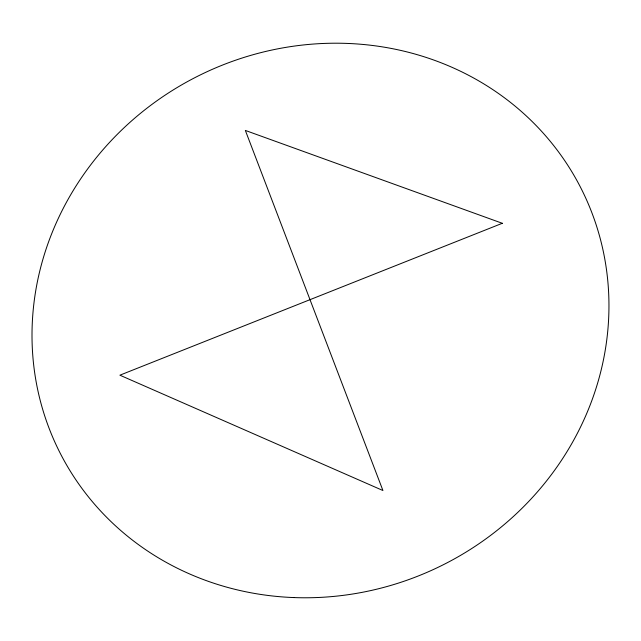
<?xml version="1.0" encoding="UTF-8"?>
<svg xmlns="http://www.w3.org/2000/svg" width="641" height="641" viewBox="0 0 641 641"><rect width="100%" height="100%" fill="white"/><g stroke="black" fill="none" stroke-linecap="round" stroke-linejoin="round"><path stroke-width="0.96" d="M502.296 223.292L119.891 375.185L382.925 490.517L245.351 130.435L502.296 223.292M293.786 597.564A292.168 273.395 -26.7 0 0 582.581 191.403A292.168 273.395 -26.7 0 0 85.069 172.509A292.168 273.395 -26.7 0 0 293.786 597.564"/></g></svg>
